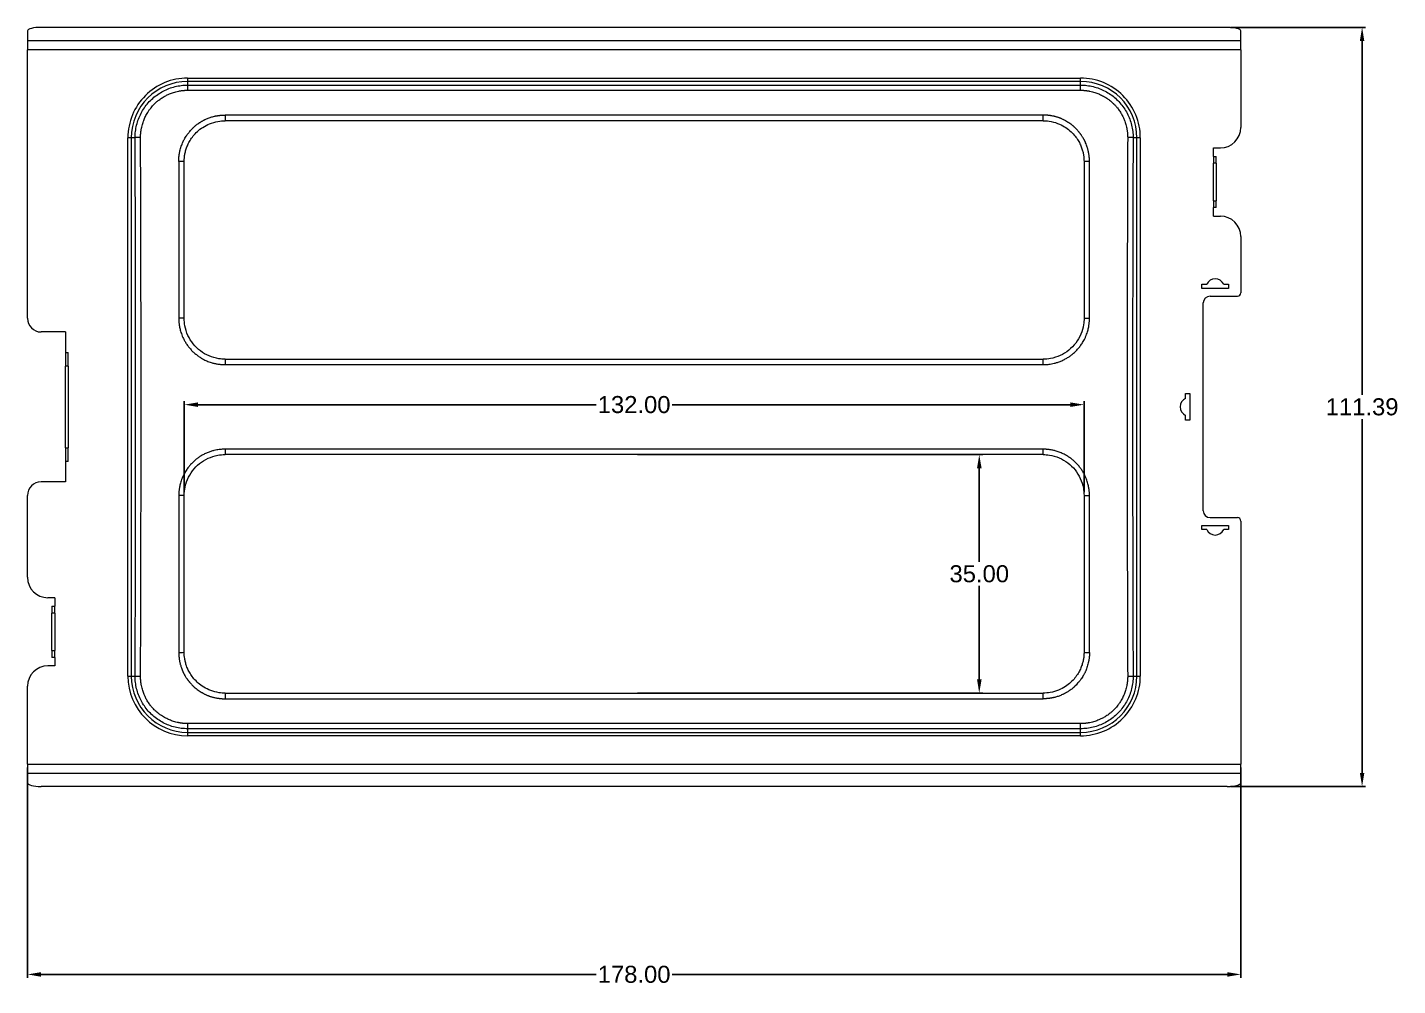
# Model space of a CAD drawing. Header units: millimetres. Extents: x 1920 to 4820, y 310 to 2320.
# Drawn here: x 2233.9 to 2434.9, y 1312.5 to 1453.1 of the extents above; entities that cross this region are included whole.
import ezdxf

# ---------------------------------------------------------------- set-up
doc = ezdxf.new("R2010")
doc.units = ezdxf.units.MM
doc.layers.add('core', color=7, linetype='Continuous', lineweight=20)
doc.layers.add('dim', color=82, linetype='Continuous', lineweight=9)
doc.styles.get("Standard").update_dxf_attribs({"font": 'arial.ttf'})
doc.dimstyles.get("Standard").update_dxf_attribs({"dimtxt": 0.18, "dimasz": 0.18, "dimexe": 0.18, "dimexo": 0.0625, "dimgap": 0.09, "dimtad": 0, "dimtih": 1, "dimtoh": 1, "dimzin": 0, "dimdsep": 46, "dimtxsty": 'Standard', "dimcen": 0.09, "dimadec": 0, "dimazin": 0, "dimtfac": 1, "dimtofl": 0, "dimtmove": 0, "dimatfit": 3, "dimfxl": 0, "dimtolj": 1, "dimtzin": 0, "dimarcsym": 0})

# ---------------------------------------------------------------- blocks, each defined once
blk = doc.blocks.new('*D4')
at = {"layer": 'Defpoints', "color": 0, "transparency": 16777216}
for p in [(2233.9, 1344.97), (2411.9, 1344.97), (2411.9, 1314.11)]:
    blk.add_point(p, dxfattribs=at)
at = {"layer": 'dim', "color": 0, "lineweight": -2, "transparency": 16777216}
for p, q in [((2233.9, 1344.47), (2233.9, 1313.61)), ((2411.9, 1344.47), (2411.9, 1313.61)), ((2235.9, 1314.11), (2317.33, 1314.11)), ((2409.9, 1314.11), (2328.47, 1314.11))]:
    blk.add_line(p, q, dxfattribs=at)
at = {"layer": 'dim', "color": 0, "transparency": 16777216}
for points in [[(2235.9, 1314.44), (2235.9, 1313.77), (2233.9, 1314.11)], [(2409.9, 1314.44), (2409.9, 1313.77), (2411.9, 1314.11)]]:
    blk.add_solid(points, dxfattribs=at)
at = {"layer": 'dim', "color": 0, "transparency": 16777216, "insert": (2322.9, 1314.11), "char_height": 2.5, "attachment_point": 5}
blk.add_mtext('\\A1;178.00', dxfattribs=at)
blk = doc.blocks.new('*D5')
at = {"layer": 'Defpoints', "color": 0, "transparency": 16777216}
for p in [(2409.9, 1453.09), (2409.9, 1341.69), (2429.69, 1341.69)]:
    blk.add_point(p, dxfattribs=at)
at = {"layer": 'dim', "color": 0, "lineweight": -2, "transparency": 16777216}
for p, q in [((2410.4, 1453.09), (2430.19, 1453.09)), ((2429.69, 1451.09), (2429.69, 1399.17)), ((2429.69, 1343.69), (2429.69, 1395.61)), ((2410.4, 1341.69), (2430.19, 1341.69))]:
    blk.add_line(p, q, dxfattribs=at)
at = {"layer": 'dim', "color": 0, "transparency": 16777216}
for points in [[(2429.36, 1451.09), (2430.02, 1451.09), (2429.69, 1453.09)], [(2429.36, 1343.69), (2430.02, 1343.69), (2429.69, 1341.69)]]:
    blk.add_solid(points, dxfattribs=at)
at = {"layer": 'dim', "color": 0, "transparency": 16777216, "insert": (2429.69, 1397.39), "char_height": 2.5, "attachment_point": 5}
blk.add_mtext('\\A1;111.39', dxfattribs=at)
blk = doc.blocks.new('*D6')
at = {"layer": 'Defpoints', "color": 0, "transparency": 16777216}
for p in [(2322.9, 1390.39), (2322.9, 1355.39), (2373.53, 1355.39)]:
    blk.add_point(p, dxfattribs=at)
at = {"layer": 'dim', "color": 0, "lineweight": -2, "transparency": 16777216}
for p, q in [((2323.4, 1390.39), (2374.03, 1390.39)), ((2373.53, 1388.39), (2373.53, 1374.67)), ((2373.53, 1357.39), (2373.53, 1371.11)), ((2323.4, 1355.39), (2374.03, 1355.39))]:
    blk.add_line(p, q, dxfattribs=at)
at = {"layer": 'dim', "color": 0, "transparency": 16777216}
for points in [[(2373.2, 1388.39), (2373.87, 1388.39), (2373.53, 1390.39)], [(2373.2, 1357.39), (2373.87, 1357.39), (2373.53, 1355.39)]]:
    blk.add_solid(points, dxfattribs=at)
at = {"layer": 'dim', "color": 0, "transparency": 16777216, "insert": (2373.53, 1372.89), "char_height": 2.5, "attachment_point": 5}
blk.add_mtext('\\A1;35.00', dxfattribs=at)
blk = doc.blocks.new('*D7')
at = {"layer": 'Defpoints', "color": 0, "transparency": 16777216}
for p in [(2388.9, 1397.72), (2256.9, 1384.39), (2388.9, 1384.39)]:
    blk.add_point(p, dxfattribs=at)
at = {"layer": 'dim', "color": 0, "lineweight": -2, "transparency": 16777216}
for p, q in [((2256.9, 1384.89), (2256.9, 1398.22)), ((2258.9, 1397.72), (2317.33, 1397.72)), ((2386.9, 1397.72), (2328.47, 1397.72)), ((2388.9, 1384.89), (2388.9, 1398.22))]:
    blk.add_line(p, q, dxfattribs=at)
at = {"layer": 'dim', "color": 0, "transparency": 16777216}
for points in [[(2258.9, 1398.05), (2258.9, 1397.39), (2256.9, 1397.72)], [(2386.9, 1398.05), (2386.9, 1397.39), (2388.9, 1397.72)]]:
    blk.add_solid(points, dxfattribs=at)
at = {"layer": 'dim', "color": 0, "transparency": 16777216, "insert": (2322.9, 1397.72), "char_height": 2.5, "attachment_point": 5}
blk.add_mtext('\\A1;132.00', dxfattribs=at)

msp = doc.modelspace()

# ---------------------------------------------------------------- linework, layer by layer
at = {"layer": 'core'}
for p, q in [((2233.899, 1452.569), (2233.899, 1451.169)), ((2409.899, 1453.087), (2235.899, 1453.087)), ((2411.899, 1451.169), (2411.899, 1452.569)), ((2233.899, 1451.169), (2233.899, 1449.817)), ((2233.899, 1451.169), (2411.899, 1451.169)), ((2411.899, 1449.817), (2233.899, 1449.817)), ((2233.899, 1410.391), (2233.899, 1449.817)), ((2411.899, 1449.817), (2411.899, 1451.169)), ((2411.899, 1449.817), (2411.899, 1438.391)), ((2257.399, 1445.649), (2388.399, 1445.649)), ((2257.399, 1445.649), (2257.399, 1445.151)), ((2388.399, 1445.151), (2388.399, 1445.649)), ((2388.399, 1445.151), (2257.399, 1445.151)), ((2257.399, 1445.151), (2257.399, 1444.62)), ((2257.399, 1444.62), (2388.399, 1444.62)), ((2257.399, 1444.62), (2257.399, 1443.866)), ((2257.399, 1443.866), (2388.399, 1443.866)), ((2388.399, 1444.62), (2388.399, 1445.151)), ((2388.399, 1443.866), (2388.399, 1444.62)), ((2382.899, 1439.391), (2262.899, 1439.391)), ((2249.139, 1436.891), (2248.641, 1436.891)), ((2248.641, 1357.891), (2248.641, 1436.891)), ((2249.7, 1436.891), (2249.139, 1436.891)), ((2249.139, 1436.891), (2249.139, 1357.891)), ((2396.659, 1436.891), (2396.098, 1436.891)), ((2397.157, 1436.891), (2396.659, 1436.891)), ((2396.659, 1357.891), (2396.659, 1436.891)), ((2397.157, 1436.891), (2397.157, 1357.891)), ((2407.899, 1434.141), (2407.899, 1435.391)), ((2407.899, 1435.391), (2408.899, 1435.391)), ((2256.899, 1410.391), (2256.899, 1433.391)), ((2388.899, 1433.391), (2388.899, 1410.391)), ((2407.899, 1434.141), (2408.299, 1434.141)), ((2407.899, 1434.141), (2407.899, 1433.141)), ((2407.899, 1427.641), (2407.899, 1433.141)), ((2408.299, 1433.141), (2407.899, 1433.141)), ((2408.299, 1433.141), (2408.299, 1434.141)), ((2408.299, 1433.141), (2408.299, 1427.641)), ((2407.899, 1427.641), (2407.899, 1426.641)), ((2407.899, 1427.641), (2408.299, 1427.641)), ((2408.299, 1426.641), (2408.299, 1427.641)), ((2408.299, 1426.641), (2407.899, 1426.641)), ((2407.899, 1425.391), (2407.899, 1426.641)), ((2407.899, 1425.391), (2408.899, 1425.391)), ((2411.899, 1422.391), (2411.899, 1414.141)), ((2406.199, 1414.791), (2406.199, 1415.391)), ((2406.199, 1415.391), (2406.899, 1415.391)), ((2409.399, 1415.391), (2410.099, 1415.391)), ((2410.099, 1415.391), (2410.099, 1414.791)), ((2410.099, 1414.791), (2406.199, 1414.791)), ((2407.399, 1413.641), (2411.399, 1413.641)), ((2406.399, 1382.141), (2406.399, 1412.641)), ((2239.499, 1408.391), (2235.899, 1408.391)), ((2239.499, 1408.391), (2239.499, 1405.391)), ((2239.499, 1405.391), (2239.899, 1405.391)), ((2239.499, 1405.391), (2239.499, 1403.391)), ((2239.899, 1403.391), (2239.899, 1405.391)), ((2239.499, 1391.391), (2239.499, 1403.391)), ((2239.899, 1403.391), (2239.499, 1403.391)), ((2239.899, 1403.391), (2239.899, 1391.391)), ((2262.899, 1404.391), (2382.899, 1404.391)), ((2403.799, 1398.641), (2403.799, 1399.341)), ((2403.799, 1399.341), (2404.399, 1399.341)), ((2404.399, 1399.341), (2404.399, 1395.441)), ((2403.799, 1395.441), (2403.799, 1396.141)), ((2404.399, 1395.441), (2403.799, 1395.441)), ((2239.499, 1391.391), (2239.499, 1389.391)), ((2239.499, 1391.391), (2239.899, 1391.391)), ((2239.899, 1389.391), (2239.899, 1391.391)), ((2239.899, 1389.391), (2239.499, 1389.391)), ((2239.499, 1389.391), (2239.499, 1386.391)), ((2382.899, 1390.391), (2262.899, 1390.391)), ((2239.499, 1386.391), (2235.899, 1386.391)), ((2233.899, 1372.391), (2233.899, 1384.391)), ((2256.899, 1361.391), (2256.899, 1384.391)), ((2388.899, 1384.391), (2388.899, 1361.391)), ((2407.399, 1381.141), (2411.399, 1381.141)), ((2406.199, 1379.391), (2406.199, 1379.991)), ((2406.199, 1379.991), (2410.099, 1379.991)), ((2406.899, 1379.391), (2406.199, 1379.391)), ((2410.099, 1379.391), (2409.399, 1379.391)), ((2410.099, 1379.991), (2410.099, 1379.391)), ((2411.899, 1380.641), (2411.899, 1344.965)), ((2237.899, 1369.391), (2236.899, 1369.391)), ((2237.899, 1369.391), (2237.899, 1368.141)), ((2237.499, 1368.141), (2237.499, 1367.141)), ((2237.499, 1368.141), (2237.899, 1368.141)), ((2237.499, 1361.641), (2237.499, 1367.141)), ((2237.899, 1367.141), (2237.499, 1367.141)), ((2237.899, 1367.141), (2237.899, 1368.141)), ((2237.899, 1367.141), (2237.899, 1361.641)), ((2237.499, 1361.641), (2237.899, 1361.641)), ((2237.499, 1361.641), (2237.499, 1360.641)), ((2237.899, 1360.641), (2237.899, 1361.641)), ((2237.899, 1359.391), (2236.899, 1359.391)), ((2237.899, 1360.641), (2237.499, 1360.641)), ((2237.899, 1360.641), (2237.899, 1359.391)), ((2248.641, 1357.891), (2249.139, 1357.891)), ((2249.139, 1357.891), (2249.7, 1357.891)), ((2396.098, 1357.891), (2396.659, 1357.891)), ((2396.659, 1357.891), (2397.157, 1357.891)), ((2233.899, 1344.965), (2233.899, 1356.391)), ((2262.899, 1355.391), (2382.899, 1355.391)), ((2257.399, 1350.916), (2257.399, 1350.161)), ((2388.399, 1350.916), (2257.399, 1350.916)), ((2388.399, 1350.161), (2388.399, 1350.916)), ((2257.399, 1350.161), (2257.399, 1349.631)), ((2388.399, 1350.161), (2257.399, 1350.161)), ((2257.399, 1349.631), (2257.399, 1349.133)), ((2257.399, 1349.631), (2388.399, 1349.631)), ((2388.399, 1349.133), (2257.399, 1349.133)), ((2388.399, 1349.631), (2388.399, 1350.161)), ((2388.399, 1349.133), (2388.399, 1349.631)), ((2233.899, 1344.965), (2411.899, 1344.965)), ((2233.899, 1344.965), (2233.899, 1343.613)), ((2411.899, 1343.613), (2411.899, 1344.965)), ((2411.899, 1343.613), (2233.899, 1343.613)), ((2233.899, 1343.613), (2233.899, 1342.212)), ((2411.899, 1342.212), (2411.899, 1343.613)), ((2409.899, 1341.695), (2235.899, 1341.695))]:
    msp.add_line(p, q, dxfattribs=at)
for centre, radius, start, end in [((2257.399, 1436.891), 8.758, 90.00003, 180.00003), ((2388.399, 1436.891), 8.758, 360, 90.00003), ((2257.399, 1436.891), 8.26, 90, 180), ((2388.399, 1436.891), 8.26, 360, 90), ((2408.899, 1438.391), 3, 270, 0), ((2408.899, 1422.391), 3, 0, 90), ((2408.149, 1414.814), 1.377, 90, 155.23849), ((2408.149, 1414.814), 1.377, 24.76151, 90), ((2407.399, 1412.641), 1, 90, 180), ((2411.399, 1414.141), 0.5, 270, 0), ((2235.899, 1410.391), 2, 180, 270), ((2404.376, 1397.391), 1.377, 114.76151, 245.23849), ((2235.899, 1384.391), 2, 90, 180), ((2407.399, 1382.141), 1, 180, 270), ((2411.399, 1380.641), 0.5, 0, 90), ((2408.149, 1379.967), 1.377, 204.76151, 270), ((2408.149, 1379.967), 1.377, 270, 335.23849), ((2236.899, 1372.391), 3, 180, 270), ((2236.899, 1356.391), 3, 90, 180), ((2257.399, 1357.891), 8.758, 180.00003, 270.00003), ((2257.399, 1357.891), 8.26, 180, 270), ((2388.399, 1357.891), 8.758, 270.00003, 0.00003), ((2388.399, 1357.891), 8.26, 270, 0)]:
    msp.add_arc(centre, radius, start, end, dxfattribs=at)
for centre, major_axis, ratio, start_param, end_param in [((2235.899, 1452.569), (2, 0), 0.258819, 1.5707963, 3.1415927), ((2409.899, 1452.569), (2, 0), 0.258819, 0, 1.5707963), ((2250.497, 1436.891), (-0.8, -0.003), 0.0452693, 4.7122314, 6.1958311), ((2174.021, 1397.391), (0, 869.235), 0.087154, 4.6669311, 4.7578469), ((2395.301, 1436.891), (0.8, -0.003), 0.0452693, 0.0873548, 1.570955), ((2471.777, 1397.391), (0, -869.235), 0.087154, 4.6669311, 4.7578469), ((2256.099, 1433.391), (0.8, 0), 0.0412647, 0, 1.5707908), ((2389.699, 1433.391), (-0.8, 0), 0.0412633, 4.712389, 6.2828152), ((2256.099, 1361.391), (0.8, 0), 0.0412633, 4.7123872, 6.282803), ((2389.699, 1361.391), (-0.8, 0), 0.0412647, 0, 1.5707921), ((2250.497, 1357.891), (-0.8, 0.003), 0.0452693, 0.0873548, 1.570955), ((2395.301, 1357.891), (0.8, 0.003), 0.0452693, 4.7122314, 6.1958311), ((2235.899, 1342.212), (-2, 0), 0.258819, 0, 1.5707963), ((2409.899, 1342.212), (-2, 0), 0.258819, 1.5707963, 3.1415927)]:
    msp.add_ellipse(centre, major_axis=major_axis, ratio=ratio, start_param=start_param, end_param=end_param, dxfattribs=at)
for points, knots in [([(2249.7, 1436.891), (2249.699, 1437.202), (2249.734, 1437.824), (2249.9, 1438.744), (2250.175, 1439.638), (2250.557, 1440.491), (2251.038, 1441.292), (2251.613, 1442.029), (2252.273, 1442.69), (2253.008, 1443.267), (2253.806, 1443.751), (2254.658, 1444.135), (2255.549, 1444.414), (2256.467, 1444.582), (2257.089, 1444.62), (2257.399, 1444.62)], [0, 0, 0, 0, 0.0769227, 0.1538458, 0.2307689, 0.307692, 0.3846151, 0.4615383, 0.5384614, 0.6153845, 0.6923076, 0.7692307, 0.8461538, 0.9230769, 1, 1, 1, 1]), ([(2250.497, 1436.927), (2250.497, 1436.94), (2250.496, 1436.967), (2250.497, 1437.01), (2250.497, 1437.057), (2250.498, 1437.107), (2250.5, 1437.16), (2250.502, 1437.218), (2250.505, 1437.278), (2250.508, 1437.343), (2250.512, 1437.41), (2250.518, 1437.482), (2250.524, 1437.557), (2250.532, 1437.635), (2250.54, 1437.717), (2250.551, 1437.802), (2250.563, 1437.891), (2250.576, 1437.983), (2250.591, 1438.078), (2250.609, 1438.176), (2250.646, 1438.37), (2250.708, 1438.644), (2250.806, 1438.986), (2250.909, 1439.294), (2251.019, 1439.578), (2251.14, 1439.856), (2251.282, 1440.148), (2251.453, 1440.46), (2251.663, 1440.8), (2251.898, 1441.133), (2252.135, 1441.428), (2252.334, 1441.652), (2252.525, 1441.851), (2252.761, 1442.077), (2253.105, 1442.371), (2253.471, 1442.639), (2253.808, 1442.853), (2254.06, 1442.998), (2254.301, 1443.124), (2254.53, 1443.233), (2254.769, 1443.338), (2255.034, 1443.442), (2255.341, 1443.547), (2255.683, 1443.646), (2255.976, 1443.714), (2256.205, 1443.758), (2256.355, 1443.784), (2256.498, 1443.805), (2256.632, 1443.821), (2256.758, 1443.835), (2256.875, 1443.845), (2256.984, 1443.853), (2257.084, 1443.858), (2257.175, 1443.862), (2257.257, 1443.864), (2257.331, 1443.865), (2257.377, 1443.866), (2257.399, 1443.866)], [0, 0, 0, 0, 0.0036168, 0.0075632, 0.0118393, 0.016445, 0.0213803, 0.0266453, 0.0322398, 0.0381639, 0.0444175, 0.0510006, 0.0579133, 0.0651554, 0.0727269, 0.0806278, 0.0888581, 0.0974176, 0.1063063, 0.1155242, 0.1250713, 0.1605971, 0.1932994, 0.2231803, 0.2502415, 0.2772169, 0.3070547, 0.3397569, 0.3753261, 0.4173874, 0.4522105, 0.4797895, 0.5001201, 0.5283195, 0.5699154, 0.624889, 0.6533603, 0.6800983, 0.7051047, 0.7283811, 0.7499289, 0.7770359, 0.8069181, 0.8395773, 0.8750157, 0.8898677, 0.9039136, 0.9171532, 0.9295863, 0.9412127, 0.9520323, 0.962045, 0.9712505, 0.9796489, 0.9872399, 0.9940237, 1, 1, 1, 1]), ([(2388.399, 1443.866), (2388.412, 1443.866), (2388.44, 1443.866), (2388.484, 1443.865), (2388.531, 1443.864), (2388.581, 1443.863), (2388.635, 1443.861), (2388.693, 1443.859), (2388.754, 1443.856), (2388.818, 1443.852), (2388.886, 1443.848), (2388.958, 1443.842), (2389.032, 1443.835), (2389.11, 1443.827), (2389.192, 1443.818), (2389.277, 1443.807), (2389.365, 1443.795), (2389.456, 1443.781), (2389.551, 1443.765), (2389.649, 1443.748), (2389.841, 1443.71), (2390.116, 1443.646), (2390.457, 1443.547), (2390.764, 1443.442), (2391.049, 1443.33), (2391.329, 1443.206), (2391.621, 1443.062), (2391.93, 1442.89), (2392.269, 1442.677), (2392.601, 1442.44), (2392.896, 1442.2), (2393.118, 1442), (2393.315, 1441.809), (2393.539, 1441.571), (2393.831, 1441.226), (2394.096, 1440.859), (2394.308, 1440.52), (2394.452, 1440.267), (2394.577, 1440.025), (2394.684, 1439.797), (2394.786, 1439.559), (2394.889, 1439.294), (2394.992, 1438.986), (2395.089, 1438.644), (2395.158, 1438.346), (2395.202, 1438.107), (2395.228, 1437.943), (2395.249, 1437.789), (2395.266, 1437.646), (2395.278, 1437.512), (2395.287, 1437.389), (2395.294, 1437.276), (2395.298, 1437.174), (2395.3, 1437.082), (2395.301, 1437.001), (2395.301, 1436.95), (2395.301, 1436.927)], [0, 0, 0, 0, 0.0036836, 0.0076889, 0.0120159, 0.0166646, 0.0216349, 0.026927, 0.0325407, 0.0384759, 0.0447328, 0.0513113, 0.0582112, 0.0654327, 0.0729757, 0.08084, 0.0890258, 0.0975329, 0.1063613, 0.1155109, 0.1249818, 0.1604374, 0.1931023, 0.2229786, 0.2500682, 0.2773974, 0.3073447, 0.3399128, 0.3751047, 0.4175997, 0.4525668, 0.4799977, 0.4998867, 0.5284655, 0.5700643, 0.624669, 0.6533429, 0.6801876, 0.7052042, 0.728394, 0.7497581, 0.7768121, 0.8066906, 0.8393954, 0.8749287, 0.8911788, 0.9064537, 0.9207528, 0.9340761, 0.9464234, 0.9577943, 0.9681888, 0.9776067, 0.9860479, 0.9935124, 1, 1, 1, 1]), ([(2256.099, 1433.424), (2256.099, 1433.439), (2256.099, 1433.468), (2256.1, 1433.513), (2256.1, 1433.557), (2256.101, 1433.602), (2256.102, 1433.645), (2256.104, 1433.689), (2256.106, 1433.733), (2256.108, 1433.776), (2256.11, 1433.819), (2256.112, 1433.862), (2256.115, 1433.905), (2256.118, 1433.948), (2256.121, 1433.99), (2256.125, 1434.032), (2256.129, 1434.074), (2256.137, 1434.16), (2256.152, 1434.289), (2256.176, 1434.461), (2256.205, 1434.632), (2256.25, 1434.858), (2256.32, 1435.143), (2256.419, 1435.479), (2256.532, 1435.809), (2256.634, 1436.072), (2256.721, 1436.276), (2256.787, 1436.42), (2256.854, 1436.558), (2256.949, 1436.74), (2257.083, 1436.969), (2257.229, 1437.186), (2257.348, 1437.35), (2257.433, 1437.463), (2257.523, 1437.579), (2257.618, 1437.696), (2257.761, 1437.868), (2257.95, 1438.084), (2258.139, 1438.284), (2258.276, 1438.419), (2258.36, 1438.499), (2258.445, 1438.576), (2258.529, 1438.649), (2258.648, 1438.748), (2258.814, 1438.874), (2258.999, 1439.001), (2259.161, 1439.108), (2259.291, 1439.189), (2259.42, 1439.268), (2259.549, 1439.343), (2259.677, 1439.414), (2259.805, 1439.482), (2259.932, 1439.547), (2260.099, 1439.628), (2260.308, 1439.721), (2260.561, 1439.821), (2260.816, 1439.909), (2261.074, 1439.985), (2261.276, 1440.035), (2261.421, 1440.067), (2261.51, 1440.084), (2261.6, 1440.101), (2261.691, 1440.117), (2261.784, 1440.132), (2261.878, 1440.146), (2261.973, 1440.159), (2262.07, 1440.171), (2262.169, 1440.182), (2262.269, 1440.191), (2262.37, 1440.2), (2262.473, 1440.208), (2262.578, 1440.215), (2262.684, 1440.221), (2262.791, 1440.226), (2262.863, 1440.229), (2262.899, 1440.23)], [0, 0, 0, 0, 0.0041892, 0.0083602, 0.012513, 0.0166478, 0.0207648, 0.024864, 0.0289457, 0.03301, 0.037057, 0.0410869, 0.0450998, 0.0490959, 0.0530754, 0.0570384, 0.0609851, 0.0649156, 0.0812393, 0.0974971, 0.1137015, 0.1298651, 0.1622484, 0.196194, 0.2281269, 0.2600467, 0.2754704, 0.2903513, 0.304699, 0.3185241, 0.3481046, 0.3789717, 0.3918369, 0.405115, 0.4188102, 0.4329265, 0.4474675, 0.4816238, 0.5135031, 0.5246902, 0.5356143, 0.5462803, 0.5566933, 0.5668589, 0.5896843, 0.6152689, 0.6298165, 0.6441554, 0.6582897, 0.6722241, 0.6859631, 0.6995117, 0.7128749, 0.726058, 0.7516618, 0.7770499, 0.8022702, 0.8273713, 0.8524027, 0.8607221, 0.8691554, 0.8777044, 0.8863705, 0.8951552, 0.9040602, 0.9130866, 0.922236, 0.9315095, 0.9409085, 0.9504341, 0.9600875, 0.9698697, 0.9797819, 0.989825, 1, 1, 1, 1]), ([(2256.899, 1433.391), (2256.899, 1433.488), (2256.905, 1433.746), (2256.944, 1434.179), (2257.036, 1434.704), (2257.19, 1435.272), (2257.426, 1435.881), (2257.764, 1436.525), (2258.227, 1437.187), (2258.843, 1437.846), (2259.642, 1438.468), (2260.654, 1438.999), (2261.769, 1439.322), (2262.548, 1439.391), (2262.899, 1439.391)], [0, 0, 0, 0, 0.0311446, 0.0821322, 0.1384817, 0.2006815, 0.2696791, 0.3463979, 0.4317459, 0.5266942, 0.6329309, 0.7528192, 0.8885894, 1, 1, 1, 1]), ([(2262.899, 1440.23), (2262.899, 1440.176), (2262.899, 1440.122), (2262.899, 1440.015), (2262.899, 1439.963), (2262.899, 1439.861), (2262.899, 1439.813), (2262.899, 1439.721), (2262.899, 1439.678), (2262.899, 1439.6), (2262.899, 1439.565), (2262.899, 1439.503), (2262.899, 1439.477), (2262.899, 1439.434), (2262.899, 1439.418), (2262.899, 1439.396), (2262.899, 1439.391), (2262.899, 1439.391)], [0, 0, 0, 0, 0.1250053, 0.1250053, 0.2500105, 0.2500105, 0.3750158, 0.3750158, 0.500021, 0.500021, 0.6250263, 0.6250263, 0.7500316, 0.7500316, 0.8750368, 0.8750368, 1, 1, 1, 1]), ([(2382.899, 1439.391), (2382.899, 1439.391), (2382.899, 1439.396), (2382.899, 1439.418), (2382.899, 1439.434), (2382.899, 1439.477), (2382.899, 1439.503), (2382.899, 1439.565), (2382.899, 1439.6), (2382.899, 1439.678), (2382.899, 1439.721), (2382.899, 1439.813), (2382.899, 1439.861), (2382.899, 1439.963), (2382.899, 1440.015), (2382.899, 1440.122), (2382.899, 1440.176), (2382.899, 1440.23)], [0, 0, 0, 0, 0.125, 0.125, 0.25, 0.25, 0.375, 0.375, 0.5, 0.5, 0.625, 0.625, 0.75, 0.75, 0.875, 0.875, 1, 1, 1, 1]), ([(2389.699, 1433.424), (2389.699, 1433.44), (2389.698, 1433.475), (2389.698, 1433.53), (2389.696, 1433.59), (2389.694, 1433.654), (2389.691, 1433.723), (2389.688, 1433.797), (2389.683, 1433.875), (2389.677, 1433.959), (2389.67, 1434.046), (2389.657, 1434.178), (2389.638, 1434.343), (2389.61, 1434.529), (2389.581, 1434.689), (2389.554, 1434.825), (2389.518, 1434.983), (2389.473, 1435.158), (2389.42, 1435.345), (2389.352, 1435.564), (2389.261, 1435.824), (2389.167, 1436.062), (2389.098, 1436.226), (2389.056, 1436.32), (2389.018, 1436.404), (2388.982, 1436.478), (2388.95, 1436.544), (2388.915, 1436.612), (2388.869, 1436.697), (2388.811, 1436.802), (2388.735, 1436.93), (2388.647, 1437.068), (2388.562, 1437.194), (2388.486, 1437.301), (2388.424, 1437.385), (2388.366, 1437.463), (2388.31, 1437.535), (2388.258, 1437.601), (2388.209, 1437.662), (2388.163, 1437.718), (2388.094, 1437.802), (2387.99, 1437.925), (2387.84, 1438.095), (2387.706, 1438.238), (2387.6, 1438.345), (2387.535, 1438.408), (2387.473, 1438.467), (2387.414, 1438.521), (2387.359, 1438.571), (2387.307, 1438.616), (2387.242, 1438.67), (2387.16, 1438.736), (2387.071, 1438.805), (2386.989, 1438.865), (2386.92, 1438.915), (2386.851, 1438.963), (2386.78, 1439.011), (2386.706, 1439.061), (2386.626, 1439.114), (2386.538, 1439.17), (2386.442, 1439.229), (2386.34, 1439.291), (2386.229, 1439.355), (2386.111, 1439.421), (2385.984, 1439.488), (2385.845, 1439.559), (2385.701, 1439.628), (2385.562, 1439.69), (2385.441, 1439.741), (2385.339, 1439.782), (2385.222, 1439.826), (2385.082, 1439.876), (2384.911, 1439.931), (2384.739, 1439.98), (2384.586, 1440.019), (2384.402, 1440.06), (2384.225, 1440.095), (2384.04, 1440.125), (2383.905, 1440.144), (2383.775, 1440.161), (2383.645, 1440.176), (2383.511, 1440.19), (2383.381, 1440.201), (2383.255, 1440.211), (2383.133, 1440.218), (2383.014, 1440.225), (2382.937, 1440.228), (2382.899, 1440.23)], [0, 0, 0, 0, 0.0046858, 0.0098174, 0.0153949, 0.0214182, 0.0278874, 0.0348027, 0.042164, 0.0499716, 0.0582255, 0.0669259, 0.0871118, 0.1047842, 0.1199417, 0.1325836, 0.1437467, 0.1655238, 0.1834142, 0.1982163, 0.229942, 0.2606542, 0.270284, 0.2799116, 0.2895371, 0.2961246, 0.3030017, 0.3101682, 0.3176241, 0.3300615, 0.3439624, 0.3593248, 0.3761458, 0.3864839, 0.3962192, 0.4053526, 0.4138848, 0.4218163, 0.4291477, 0.4358795, 0.4420121, 0.4597408, 0.48098, 0.5057401, 0.5147644, 0.523271, 0.5312594, 0.5387291, 0.5456795, 0.5521103, 0.5580213, 0.569268, 0.581776, 0.5897672, 0.5977537, 0.6057356, 0.6133369, 0.6216616, 0.6307102, 0.640483, 0.6509805, 0.6622032, 0.6741517, 0.6868267, 0.700229, 0.7143593, 0.7306881, 0.7449828, 0.7572418, 0.767464, 0.7756485, 0.7924924, 0.8092755, 0.8259968, 0.8426553, 0.8535469, 0.8789176, 0.8933148, 0.9060785, 0.9172101, 0.9301849, 0.9427751, 0.9549821, 0.9668068, 0.9782506, 0.9893146, 1, 1, 1, 1]), ([(2382.899, 1439.391), (2383.192, 1439.391), (2383.914, 1439.338), (2384.982, 1439.061), (2386.009, 1438.559), (2386.825, 1437.961), (2387.46, 1437.32), (2387.943, 1436.671), (2388.298, 1436.037), (2388.551, 1435.435), (2388.723, 1434.871), (2388.829, 1434.35), (2388.886, 1433.866), (2388.899, 1433.551), (2388.899, 1433.395), (2388.899, 1433.391)], [0, 0, 0, 0, 0.0932178, 0.2289646, 0.348838, 0.4550642, 0.550006, 0.6353521, 0.7120728, 0.7810754, 0.8432823, 0.8996404, 0.9503571, 0.998655, 1, 1, 1, 1]), ([(2250.497, 1357.855), (2250.549, 1371.024), (2250.575, 1384.207), (2250.575, 1410.574), (2250.549, 1423.757), (2250.497, 1436.927)], [0, 0, 0, 0, 0.5, 0.5, 1, 1, 1, 1]), ([(2395.301, 1436.927), (2395.249, 1423.757), (2395.223, 1410.574), (2395.223, 1384.207), (2395.249, 1371.024), (2395.301, 1357.855)], [0, 0, 0, 0, 0.5, 0.5, 1, 1, 1, 1]), ([(2256.099, 1410.403), (2256.099, 1410.385), (2256.099, 1410.338), (2256.101, 1410.253), (2256.104, 1410.138), (2256.111, 1409.991), (2256.124, 1409.814), (2256.145, 1409.607), (2256.176, 1409.37), (2256.222, 1409.105), (2256.285, 1408.811), (2256.37, 1408.491), (2256.48, 1408.146), (2256.63, 1407.752), (2256.829, 1407.32), (2257.083, 1406.864), (2257.377, 1406.419), (2257.712, 1405.99), (2258.08, 1405.59), (2258.476, 1405.224), (2258.894, 1404.893), (2259.337, 1404.597), (2259.832, 1404.318), (2260.383, 1404.068), (2260.866, 1403.902), (2261.229, 1403.803), (2261.465, 1403.748), (2261.698, 1403.702), (2261.9, 1403.67), (2262.069, 1403.648), (2262.203, 1403.633), (2262.329, 1403.621), (2262.446, 1403.612), (2262.554, 1403.606), (2262.653, 1403.601), (2262.743, 1403.599), (2262.824, 1403.597), (2262.875, 1403.597), (2262.899, 1403.596)], [0, 0, 0, 0, 0.0050745, 0.0130277, 0.0238612, 0.0375763, 0.0541738, 0.0736538, 0.0960143, 0.1212515, 0.1493609, 0.180342, 0.2141954, 0.2509219, 0.2987338, 0.3475637, 0.3974083, 0.4482636, 0.5001303, 0.5499281, 0.5997238, 0.6495192, 0.6993127, 0.7592171, 0.8191166, 0.8423018, 0.8650027, 0.88722, 0.9089542, 0.9224321, 0.9350704, 0.9468686, 0.957826, 0.9679427, 0.9772183, 0.985653, 0.9932468, 1, 1, 1, 1]), ([(2262.899, 1404.391), (2262.594, 1404.391), (2261.791, 1404.452), (2260.536, 1404.809), (2259.243, 1405.557), (2258.173, 1406.595), (2257.388, 1407.867), (2256.977, 1409.167), (2256.899, 1410.028), (2256.899, 1410.391)], [0, 0, 0, 0, 0.0971913, 0.2551971, 0.4122873, 0.5689884, 0.726187, 0.8843957, 1, 1, 1, 1]), ([(2382.899, 1403.596), (2382.915, 1403.597), (2382.968, 1403.597), (2383.079, 1403.599), (2383.252, 1403.605), (2383.487, 1403.62), (2383.783, 1403.652), (2384.139, 1403.707), (2384.551, 1403.795), (2385.017, 1403.928), (2385.523, 1404.115), (2386.025, 1404.35), (2386.485, 1404.613), (2386.877, 1404.877), (2387.206, 1405.131), (2387.476, 1405.365), (2387.723, 1405.602), (2387.987, 1405.88), (2388.294, 1406.248), (2388.634, 1406.726), (2388.918, 1407.219), (2389.134, 1407.675), (2389.28, 1408.041), (2389.397, 1408.387), (2389.488, 1408.711), (2389.557, 1409.009), (2389.607, 1409.282), (2389.643, 1409.527), (2389.667, 1409.744), (2389.683, 1409.932), (2389.692, 1410.091), (2389.696, 1410.221), (2389.698, 1410.322), (2389.699, 1410.379), (2389.699, 1410.403)], [0, 0, 0, 0, 0.0045643, 0.0149449, 0.0311454, 0.0531692, 0.0810164, 0.1146811, 0.1541514, 0.1994246, 0.2505036, 0.3054123, 0.354964, 0.3991525, 0.4379738, 0.4714276, 0.4995136, 0.5341936, 0.5789674, 0.6338352, 0.6987944, 0.7384534, 0.7753612, 0.809521, 0.8409348, 0.8696035, 0.8955275, 0.9187062, 0.9391366, 0.9568153, 0.9717409, 0.9839131, 0.9933325, 1, 1, 1, 1]), ([(2388.899, 1410.391), (2388.899, 1410.085), (2388.838, 1409.281), (2388.48, 1408.025), (2387.731, 1406.732), (2386.692, 1405.663), (2385.421, 1404.879), (2384.121, 1404.469), (2383.261, 1404.391), (2382.899, 1404.391)], [0, 0, 0, 0, 0.0974203, 0.2556307, 0.4128326, 0.5695374, 0.7266303, 0.8846366, 1, 1, 1, 1]), ([(2388.899, 1410.391), (2388.899, 1410.392), (2388.904, 1410.392), (2388.925, 1410.394), (2388.94, 1410.395), (2388.98, 1410.396), (2389.005, 1410.397), (2389.063, 1410.398), (2389.096, 1410.399), (2389.17, 1410.4), (2389.211, 1410.4), (2389.298, 1410.401), (2389.344, 1410.401), (2389.441, 1410.402), (2389.492, 1410.402), (2389.594, 1410.403), (2389.647, 1410.403), (2389.699, 1410.403)], [0, 0, 0, 0, 0.125, 0.125, 0.25, 0.25, 0.375, 0.375, 0.5, 0.5, 0.625, 0.625, 0.75, 0.75, 0.875, 0.875, 1, 1, 1, 1]), ([(2262.899, 1404.391), (2262.899, 1404.391), (2262.899, 1404.386), (2262.899, 1404.365), (2262.899, 1404.35), (2262.899, 1404.311), (2262.899, 1404.286), (2262.899, 1404.228), (2262.899, 1404.195), (2262.899, 1404.122), (2262.899, 1404.081), (2262.899, 1403.995), (2262.899, 1403.949), (2262.899, 1403.853), (2262.899, 1403.803), (2262.899, 1403.701), (2262.899, 1403.649), (2262.899, 1403.596)], [0, 0, 0, 0, 0.125, 0.125, 0.25, 0.25, 0.375, 0.375, 0.5, 0.5, 0.625, 0.625, 0.75, 0.75, 0.875, 0.875, 1, 1, 1, 1]), ([(2382.899, 1403.596), (2382.899, 1403.649), (2382.899, 1403.701), (2382.899, 1403.803), (2382.899, 1403.853), (2382.899, 1403.949), (2382.899, 1403.995), (2382.899, 1404.081), (2382.899, 1404.122), (2382.899, 1404.195), (2382.899, 1404.228), (2382.899, 1404.286), (2382.899, 1404.311), (2382.899, 1404.35), (2382.899, 1404.365), (2382.899, 1404.386), (2382.899, 1404.391), (2382.899, 1404.391)], [0, 0, 0, 0, 0.125, 0.125, 0.25, 0.25, 0.375, 0.375, 0.5, 0.5, 0.625, 0.625, 0.75, 0.75, 0.875, 0.875, 1, 1, 1, 1]), ([(2262.899, 1391.185), (2262.883, 1391.185), (2262.83, 1391.185), (2262.719, 1391.183), (2262.546, 1391.177), (2262.311, 1391.161), (2262.015, 1391.13), (2261.659, 1391.075), (2261.247, 1390.986), (2260.781, 1390.853), (2260.275, 1390.666), (2259.773, 1390.432), (2259.313, 1390.169), (2258.921, 1389.905), (2258.592, 1389.651), (2258.322, 1389.416), (2258.075, 1389.179), (2257.811, 1388.901), (2257.504, 1388.534), (2257.164, 1388.055), (2256.88, 1387.562), (2256.664, 1387.106), (2256.518, 1386.74), (2256.401, 1386.394), (2256.31, 1386.071), (2256.241, 1385.772), (2256.191, 1385.5), (2256.155, 1385.255), (2256.131, 1385.038), (2256.115, 1384.85), (2256.106, 1384.69), (2256.102, 1384.561), (2256.1, 1384.46), (2256.099, 1384.403), (2256.099, 1384.379)], [0, 0, 0, 0, 0.0045643, 0.014945, 0.0311456, 0.0531693, 0.0810166, 0.1146812, 0.1541515, 0.1994247, 0.2505036, 0.3054129, 0.3549649, 0.3991535, 0.4379747, 0.4714282, 0.4995136, 0.5341857, 0.5789569, 0.6338273, 0.6987944, 0.7384521, 0.7753587, 0.8095176, 0.8409307, 0.869599, 0.8955227, 0.9187015, 0.9391321, 0.9568112, 0.9717375, 0.9839106, 0.9933312, 1, 1, 1, 1]), ([(2262.899, 1391.185), (2262.899, 1391.133), (2262.899, 1391.081), (2262.899, 1390.979), (2262.899, 1390.929), (2262.899, 1390.833), (2262.899, 1390.787), (2262.899, 1390.7), (2262.899, 1390.66), (2262.899, 1390.586), (2262.899, 1390.553), (2262.899, 1390.496), (2262.899, 1390.471), (2262.899, 1390.431), (2262.899, 1390.416), (2262.899, 1390.396), (2262.899, 1390.391), (2262.899, 1390.391)], [0, 0, 0, 0, 0.125, 0.125, 0.25, 0.25, 0.375, 0.375, 0.5, 0.5, 0.625, 0.625, 0.75, 0.75, 0.875, 0.875, 1, 1, 1, 1]), ([(2382.899, 1390.391), (2382.899, 1390.391), (2382.899, 1390.396), (2382.899, 1390.416), (2382.899, 1390.431), (2382.899, 1390.471), (2382.899, 1390.496), (2382.899, 1390.553), (2382.899, 1390.586), (2382.899, 1390.66), (2382.899, 1390.7), (2382.899, 1390.787), (2382.899, 1390.833), (2382.899, 1390.929), (2382.899, 1390.979), (2382.899, 1391.081), (2382.899, 1391.133), (2382.899, 1391.185)], [0, 0, 0, 0, 0.125, 0.125, 0.25, 0.25, 0.375, 0.375, 0.5, 0.5, 0.625, 0.625, 0.75, 0.75, 0.875, 0.875, 1, 1, 1, 1]), ([(2389.699, 1384.379), (2389.699, 1384.397), (2389.699, 1384.443), (2389.697, 1384.528), (2389.694, 1384.644), (2389.687, 1384.79), (2389.674, 1384.967), (2389.653, 1385.174), (2389.622, 1385.411), (2389.576, 1385.677), (2389.513, 1385.971), (2389.428, 1386.291), (2389.318, 1386.635), (2389.168, 1387.03), (2388.969, 1387.461), (2388.715, 1387.918), (2388.421, 1388.363), (2388.086, 1388.791), (2387.718, 1389.191), (2387.322, 1389.558), (2386.904, 1389.888), (2386.461, 1390.184), (2385.966, 1390.463), (2385.415, 1390.713), (2384.932, 1390.879), (2384.569, 1390.978), (2384.333, 1391.033), (2384.1, 1391.079), (2383.898, 1391.112), (2383.729, 1391.134), (2383.595, 1391.149), (2383.469, 1391.161), (2383.352, 1391.169), (2383.244, 1391.176), (2383.145, 1391.18), (2383.055, 1391.183), (2382.974, 1391.185), (2382.923, 1391.185), (2382.899, 1391.185)], [0, 0, 0, 0, 0.0050745, 0.0130278, 0.0238613, 0.0375764, 0.054174, 0.0736539, 0.0960145, 0.1212516, 0.149361, 0.1803421, 0.2141954, 0.2509219, 0.298734, 0.3475639, 0.3974086, 0.4482638, 0.5001303, 0.5499282, 0.5997238, 0.6495192, 0.6993127, 0.7592171, 0.8191167, 0.8423022, 0.8650032, 0.8872203, 0.9089542, 0.9224321, 0.9350705, 0.9468686, 0.9578261, 0.9679427, 0.9772183, 0.985653, 0.9932468, 1, 1, 1, 1]), ([(2256.899, 1384.391), (2256.899, 1384.697), (2256.96, 1385.5), (2257.318, 1386.757), (2258.067, 1388.05), (2259.106, 1389.119), (2260.377, 1389.903), (2261.677, 1390.313), (2262.537, 1390.391), (2262.899, 1390.391)], [0, 0, 0, 0, 0.0974203, 0.2556307, 0.4128326, 0.5695374, 0.7266303, 0.8846366, 1, 1, 1, 1]), ([(2382.899, 1390.391), (2383.204, 1390.391), (2384.007, 1390.33), (2385.262, 1389.973), (2386.555, 1389.225), (2387.625, 1388.186), (2388.41, 1386.915), (2388.821, 1385.615), (2388.899, 1384.754), (2388.899, 1384.391)], [0, 0, 0, 0, 0.0971913, 0.2551971, 0.4122873, 0.5689884, 0.7261871, 0.8843957, 1, 1, 1, 1]), ([(2256.899, 1384.391), (2256.899, 1384.39), (2256.894, 1384.389), (2256.873, 1384.388), (2256.858, 1384.387), (2256.818, 1384.385), (2256.793, 1384.385), (2256.735, 1384.383), (2256.702, 1384.383), (2256.628, 1384.382), (2256.587, 1384.381), (2256.5, 1384.38), (2256.454, 1384.38), (2256.357, 1384.379), (2256.306, 1384.379), (2256.204, 1384.379), (2256.151, 1384.379), (2256.099, 1384.379)], [0, 0, 0, 0, 0.125, 0.125, 0.25, 0.25, 0.375, 0.375, 0.5, 0.5, 0.625, 0.625, 0.75, 0.75, 0.875, 0.875, 1, 1, 1, 1]), ([(2256.099, 1361.358), (2256.099, 1361.341), (2256.1, 1361.306), (2256.1, 1361.251), (2256.102, 1361.192), (2256.104, 1361.127), (2256.107, 1361.058), (2256.11, 1360.985), (2256.115, 1360.906), (2256.121, 1360.823), (2256.128, 1360.735), (2256.141, 1360.603), (2256.16, 1360.439), (2256.188, 1360.252), (2256.217, 1360.093), (2256.244, 1359.957), (2256.28, 1359.799), (2256.325, 1359.623), (2256.378, 1359.437), (2256.446, 1359.218), (2256.537, 1358.958), (2256.631, 1358.719), (2256.7, 1358.555), (2256.742, 1358.461), (2256.78, 1358.378), (2256.816, 1358.303), (2256.848, 1358.238), (2256.883, 1358.17), (2256.929, 1358.084), (2256.987, 1357.979), (2257.063, 1357.852), (2257.151, 1357.713), (2257.236, 1357.588), (2257.312, 1357.481), (2257.374, 1357.397), (2257.432, 1357.319), (2257.488, 1357.247), (2257.54, 1357.18), (2257.59, 1357.119), (2257.635, 1357.063), (2257.704, 1356.979), (2257.808, 1356.857), (2257.958, 1356.687), (2258.092, 1356.544), (2258.198, 1356.437), (2258.263, 1356.373), (2258.325, 1356.314), (2258.384, 1356.26), (2258.439, 1356.211), (2258.491, 1356.166), (2258.556, 1356.112), (2258.638, 1356.045), (2258.727, 1355.976), (2258.809, 1355.916), (2258.878, 1355.866), (2258.947, 1355.818), (2259.018, 1355.77), (2259.092, 1355.721), (2259.172, 1355.668), (2259.26, 1355.612), (2259.356, 1355.552), (2259.458, 1355.49), (2259.569, 1355.426), (2259.687, 1355.361), (2259.814, 1355.293), (2259.953, 1355.223), (2260.097, 1355.154), (2260.236, 1355.091), (2260.357, 1355.04), (2260.459, 1355), (2260.576, 1354.955), (2260.716, 1354.905), (2260.887, 1354.851), (2261.059, 1354.802), (2261.212, 1354.763), (2261.396, 1354.722), (2261.573, 1354.687), (2261.758, 1354.657), (2261.893, 1354.637), (2262.023, 1354.62), (2262.153, 1354.605), (2262.287, 1354.592), (2262.417, 1354.58), (2262.543, 1354.571), (2262.665, 1354.563), (2262.784, 1354.557), (2262.861, 1354.553), (2262.899, 1354.552)], [0, 0, 0, 0, 0.0046858, 0.0098174, 0.0153949, 0.0214182, 0.0278874, 0.0348027, 0.042164, 0.0499716, 0.0582255, 0.0669259, 0.0871118, 0.1047842, 0.1199417, 0.1325836, 0.1437467, 0.1655238, 0.1834142, 0.1982163, 0.229942, 0.2606542, 0.270284, 0.2799116, 0.2895371, 0.2961246, 0.3030016, 0.3101682, 0.3176241, 0.3300615, 0.3439624, 0.3593248, 0.3761458, 0.3864838, 0.3962192, 0.4053526, 0.4138848, 0.4218163, 0.4291477, 0.4358795, 0.4420121, 0.4597408, 0.4809799, 0.5057401, 0.5147644, 0.523271, 0.5312594, 0.538729, 0.5456794, 0.5521103, 0.5580213, 0.5692679, 0.581776, 0.5897672, 0.5977537, 0.6057355, 0.6133368, 0.6216616, 0.6307102, 0.640483, 0.6509805, 0.6622031, 0.6741517, 0.6868267, 0.700229, 0.7143593, 0.7306881, 0.7449828, 0.7572418, 0.767464, 0.7756485, 0.7924923, 0.8092755, 0.8259968, 0.8426553, 0.8535469, 0.8789176, 0.8933148, 0.9060784, 0.9172101, 0.9301848, 0.9427751, 0.9549821, 0.9668068, 0.9782506, 0.9893146, 1, 1, 1, 1]), ([(2262.899, 1355.391), (2262.606, 1355.391), (2261.884, 1355.444), (2260.816, 1355.721), (2259.789, 1356.222), (2258.973, 1356.821), (2258.338, 1357.462), (2257.855, 1358.111), (2257.5, 1358.744), (2257.247, 1359.347), (2257.075, 1359.911), (2256.969, 1360.432), (2256.912, 1360.916), (2256.899, 1361.231), (2256.899, 1361.387), (2256.899, 1361.391)], [0, 0, 0, 0, 0.0932178, 0.2289646, 0.348838, 0.4550642, 0.550006, 0.6353521, 0.7120728, 0.7810754, 0.8432823, 0.8996404, 0.9503571, 0.998655, 1, 1, 1, 1]), ([(2388.899, 1361.391), (2388.899, 1361.293), (2388.893, 1361.035), (2388.854, 1360.602), (2388.762, 1360.078), (2388.608, 1359.51), (2388.372, 1358.9), (2388.034, 1358.257), (2387.571, 1357.594), (2386.955, 1356.935), (2386.156, 1356.314), (2385.144, 1355.783), (2384.029, 1355.459), (2383.25, 1355.391), (2382.899, 1355.391)], [0, 0, 0, 0, 0.0311445, 0.0821321, 0.1384817, 0.2006815, 0.2696791, 0.3463979, 0.4317459, 0.5266942, 0.6329308, 0.7528192, 0.8885894, 1, 1, 1, 1]), ([(2389.699, 1361.358), (2389.699, 1361.343), (2389.699, 1361.313), (2389.698, 1361.269), (2389.698, 1361.224), (2389.697, 1361.18), (2389.696, 1361.136), (2389.694, 1361.092), (2389.692, 1361.049), (2389.69, 1361.005), (2389.688, 1360.962), (2389.686, 1360.919), (2389.683, 1360.876), (2389.68, 1360.834), (2389.677, 1360.791), (2389.673, 1360.749), (2389.669, 1360.707), (2389.661, 1360.622), (2389.646, 1360.492), (2389.622, 1360.32), (2389.593, 1360.15), (2389.548, 1359.924), (2389.478, 1359.638), (2389.379, 1359.302), (2389.266, 1358.973), (2389.164, 1358.71), (2389.077, 1358.506), (2389.011, 1358.361), (2388.944, 1358.223), (2388.849, 1358.041), (2388.715, 1357.813), (2388.569, 1357.596), (2388.45, 1357.431), (2388.365, 1357.318), (2388.275, 1357.203), (2388.18, 1357.085), (2388.037, 1356.913), (2387.848, 1356.697), (2387.659, 1356.498), (2387.522, 1356.362), (2387.438, 1356.282), (2387.353, 1356.205), (2387.269, 1356.133), (2387.15, 1356.034), (2386.984, 1355.908), (2386.799, 1355.78), (2386.637, 1355.674), (2386.507, 1355.592), (2386.378, 1355.514), (2386.249, 1355.439), (2386.121, 1355.367), (2385.993, 1355.299), (2385.866, 1355.234), (2385.699, 1355.154), (2385.49, 1355.061), (2385.237, 1354.961), (2384.982, 1354.873), (2384.724, 1354.797), (2384.522, 1354.747), (2384.377, 1354.715), (2384.288, 1354.697), (2384.198, 1354.68), (2384.107, 1354.664), (2384.014, 1354.65), (2383.92, 1354.636), (2383.825, 1354.623), (2383.728, 1354.611), (2383.629, 1354.6), (2383.529, 1354.59), (2383.428, 1354.581), (2383.325, 1354.573), (2383.22, 1354.566), (2383.114, 1354.56), (2383.007, 1354.555), (2382.935, 1354.553), (2382.899, 1354.552)], [0, 0, 0, 0, 0.0041892, 0.0083602, 0.012513, 0.0166479, 0.0207648, 0.0248641, 0.0289457, 0.03301, 0.037057, 0.0410869, 0.0450998, 0.0490959, 0.0530754, 0.0570384, 0.0609851, 0.0649156, 0.0812393, 0.0974971, 0.1137015, 0.1298651, 0.1622484, 0.196194, 0.2281269, 0.2600467, 0.2754704, 0.2903513, 0.304699, 0.3185241, 0.3481046, 0.3789717, 0.3918369, 0.405115, 0.4188102, 0.4329265, 0.4474675, 0.4816238, 0.5135031, 0.5246902, 0.5356143, 0.5462803, 0.5566933, 0.5668589, 0.5896843, 0.6152689, 0.6298165, 0.6441554, 0.6582897, 0.6722241, 0.6859631, 0.6995117, 0.7128749, 0.726058, 0.7516618, 0.7770499, 0.8022702, 0.8273713, 0.8524027, 0.8607221, 0.8691554, 0.8777044, 0.8863705, 0.8951552, 0.9040601, 0.9130866, 0.922236, 0.9315095, 0.9409085, 0.9504341, 0.9600875, 0.9698697, 0.9797819, 0.989825, 1, 1, 1, 1]), ([(2257.399, 1350.916), (2257.386, 1350.916), (2257.358, 1350.916), (2257.314, 1350.916), (2257.267, 1350.917), (2257.217, 1350.918), (2257.163, 1350.92), (2257.105, 1350.922), (2257.044, 1350.925), (2256.98, 1350.929), (2256.912, 1350.934), (2256.84, 1350.94), (2256.766, 1350.946), (2256.688, 1350.954), (2256.606, 1350.963), (2256.521, 1350.974), (2256.433, 1350.986), (2256.342, 1351), (2256.247, 1351.016), (2256.149, 1351.034), (2255.957, 1351.072), (2255.683, 1351.136), (2255.341, 1351.235), (2255.034, 1351.34), (2254.749, 1351.452), (2254.469, 1351.575), (2254.177, 1351.72), (2253.868, 1351.892), (2253.529, 1352.104), (2253.197, 1352.342), (2252.902, 1352.582), (2252.68, 1352.781), (2252.483, 1352.973), (2252.259, 1353.21), (2251.967, 1353.556), (2251.702, 1353.923), (2251.49, 1354.261), (2251.346, 1354.515), (2251.221, 1354.756), (2251.114, 1354.985), (2251.012, 1355.223), (2250.909, 1355.487), (2250.806, 1355.795), (2250.709, 1356.137), (2250.64, 1356.436), (2250.596, 1356.674), (2250.57, 1356.838), (2250.549, 1356.992), (2250.532, 1357.136), (2250.52, 1357.27), (2250.511, 1357.393), (2250.504, 1357.506), (2250.5, 1357.608), (2250.498, 1357.699), (2250.497, 1357.781), (2250.497, 1357.831), (2250.497, 1357.855)], [0, 0, 0, 0, 0.0036836, 0.0076889, 0.0120159, 0.0166646, 0.0216349, 0.026927, 0.0325407, 0.0384759, 0.0447328, 0.0513113, 0.0582112, 0.0654327, 0.0729757, 0.08084, 0.0890258, 0.0975329, 0.1063613, 0.1155109, 0.1249818, 0.1604374, 0.1931023, 0.2229786, 0.2500682, 0.2773974, 0.3073447, 0.3399128, 0.3751047, 0.4175997, 0.4525668, 0.4799977, 0.4998867, 0.5284655, 0.5700643, 0.624669, 0.6533429, 0.6801876, 0.7052042, 0.728394, 0.7497581, 0.7768121, 0.8066906, 0.8393954, 0.8749287, 0.8911788, 0.9064537, 0.9207528, 0.9340761, 0.9464234, 0.9577943, 0.9681888, 0.9776067, 0.9860479, 0.9935124, 1, 1, 1, 1]), ([(2396.098, 1357.891), (2396.099, 1357.58), (2396.064, 1356.957), (2395.898, 1356.037), (2395.623, 1355.144), (2395.241, 1354.291), (2394.76, 1353.49), (2394.185, 1352.753), (2393.525, 1352.091), (2392.79, 1351.514), (2391.992, 1351.03), (2391.14, 1350.646), (2390.249, 1350.368), (2389.331, 1350.199), (2388.709, 1350.161), (2388.399, 1350.161)], [0, 0, 0, 0, 0.0769227, 0.1538458, 0.2307689, 0.307692, 0.3846151, 0.4615383, 0.5384614, 0.6153845, 0.6923076, 0.7692307, 0.8461538, 0.9230769, 1, 1, 1, 1]), ([(2395.301, 1357.855), (2395.301, 1357.841), (2395.302, 1357.814), (2395.301, 1357.771), (2395.301, 1357.725), (2395.3, 1357.675), (2395.298, 1357.621), (2395.296, 1357.564), (2395.293, 1357.503), (2395.29, 1357.439), (2395.286, 1357.371), (2395.28, 1357.3), (2395.274, 1357.225), (2395.266, 1357.147), (2395.258, 1357.065), (2395.247, 1356.98), (2395.235, 1356.891), (2395.222, 1356.799), (2395.207, 1356.704), (2395.189, 1356.605), (2395.152, 1356.412), (2395.09, 1356.137), (2394.992, 1355.795), (2394.889, 1355.488), (2394.779, 1355.204), (2394.658, 1354.925), (2394.516, 1354.634), (2394.345, 1354.322), (2394.135, 1353.982), (2393.9, 1353.649), (2393.663, 1353.354), (2393.464, 1353.129), (2393.273, 1352.93), (2393.037, 1352.704), (2392.693, 1352.41), (2392.327, 1352.143), (2391.99, 1351.929), (2391.738, 1351.783), (2391.497, 1351.657), (2391.268, 1351.548), (2391.029, 1351.444), (2390.764, 1351.34), (2390.457, 1351.234), (2390.115, 1351.136), (2389.822, 1351.067), (2389.593, 1351.023), (2389.443, 1350.998), (2389.3, 1350.977), (2389.166, 1350.96), (2389.04, 1350.947), (2388.923, 1350.937), (2388.814, 1350.929), (2388.714, 1350.923), (2388.623, 1350.92), (2388.541, 1350.917), (2388.467, 1350.916), (2388.421, 1350.916), (2388.399, 1350.916)], [0, 0, 0, 0, 0.0036168, 0.0075632, 0.0118393, 0.016445, 0.0213803, 0.0266453, 0.0322398, 0.0381639, 0.0444175, 0.0510006, 0.0579133, 0.0651554, 0.0727269, 0.0806278, 0.0888581, 0.0974176, 0.1063063, 0.1155242, 0.1250713, 0.1605971, 0.1932994, 0.2231803, 0.2502415, 0.2772169, 0.3070547, 0.3397569, 0.3753261, 0.4173874, 0.4522105, 0.4797895, 0.5001201, 0.5283195, 0.5699154, 0.624889, 0.6533603, 0.6800983, 0.7051047, 0.7283811, 0.7499289, 0.7770359, 0.8069181, 0.8395773, 0.8750157, 0.8898677, 0.9039136, 0.9171532, 0.9295863, 0.9412127, 0.9520323, 0.962045, 0.9712505, 0.9796489, 0.9872399, 0.9940237, 1, 1, 1, 1]), ([(2262.899, 1355.391), (2262.899, 1355.391), (2262.899, 1355.385), (2262.899, 1355.364), (2262.899, 1355.347), (2262.899, 1355.305), (2262.899, 1355.278), (2262.899, 1355.217), (2262.899, 1355.181), (2262.899, 1355.103), (2262.899, 1355.06), (2262.899, 1354.969), (2262.899, 1354.92), (2262.899, 1354.819), (2262.899, 1354.766), (2262.899, 1354.66), (2262.899, 1354.605), (2262.899, 1354.552)], [0, 0, 0, 0, 0.125, 0.125, 0.25, 0.25, 0.375, 0.375, 0.5, 0.5, 0.625, 0.625, 0.75, 0.75, 0.875, 0.875, 1, 1, 1, 1]), ([(2382.899, 1354.552), (2382.899, 1354.605), (2382.899, 1354.66), (2382.899, 1354.766), (2382.899, 1354.819), (2382.899, 1354.92), (2382.899, 1354.969), (2382.899, 1355.06), (2382.899, 1355.103), (2382.899, 1355.181), (2382.899, 1355.217), (2382.899, 1355.278), (2382.899, 1355.305), (2382.899, 1355.347), (2382.899, 1355.364), (2382.899, 1355.385), (2382.899, 1355.391), (2382.899, 1355.391)], [0, 0, 0, 0, 0.125, 0.125, 0.25, 0.25, 0.375, 0.375, 0.5, 0.5, 0.625, 0.625, 0.75, 0.75, 0.875, 0.875, 1, 1, 1, 1])]:
    msp.add_open_spline(points, degree=3, knots=knots, dxfattribs=at)
for points in [[(2388.399, 1444.62), (2388.709, 1444.62), (2389.331, 1444.582), (2390.249, 1444.414), (2391.14, 1444.135), (2391.991, 1443.752), (2392.79, 1443.268), (2393.525, 1442.691), (2394.184, 1442.029), (2394.759, 1441.293), (2395.241, 1440.492), (2395.622, 1439.639), (2395.898, 1438.745), (2396.064, 1437.824), (2396.099, 1437.202), (2396.098, 1436.891)], [(2382.899, 1440.23), (2342.899, 1440.23), (2302.899, 1440.23), (2262.899, 1440.23)], [(2256.099, 1433.424), (2256.099, 1425.753), (2256.099, 1418.079), (2256.099, 1410.403)], [(2389.699, 1410.403), (2389.699, 1418.079), (2389.699, 1425.753), (2389.699, 1433.424)], [(2262.899, 1403.596), (2302.899, 1403.596), (2342.899, 1403.596), (2382.899, 1403.596)], [(2382.899, 1391.185), (2342.899, 1391.185), (2302.899, 1391.185), (2262.899, 1391.185)], [(2256.099, 1384.379), (2256.099, 1376.703), (2256.099, 1369.028), (2256.099, 1361.358)], [(2389.699, 1361.358), (2389.699, 1369.028), (2389.699, 1376.703), (2389.699, 1384.379)], [(2257.399, 1350.161), (2257.089, 1350.161), (2256.467, 1350.199), (2255.549, 1350.368), (2254.658, 1350.646), (2253.807, 1351.03), (2253.008, 1351.514), (2252.273, 1352.091), (2251.614, 1352.752), (2251.039, 1353.489), (2250.557, 1354.289), (2250.176, 1355.143), (2249.9, 1356.037), (2249.734, 1356.957), (2249.699, 1357.58), (2249.7, 1357.891)], [(2262.899, 1354.552), (2302.899, 1354.552), (2342.899, 1354.552), (2382.899, 1354.552)]]:
    msp.add_open_spline(points, degree=3, dxfattribs=at)
for points, weights in [([(2256.899, 1410.391), (2256.899, 1410.398), (2256.568, 1410.403), (2256.099, 1410.403)], [1.17160454995, 0.942798385013, 0.942798483351, 1.17160484496]), ([(2388.899, 1384.391), (2388.899, 1384.384), (2389.23, 1384.379), (2389.699, 1384.379)], [1.17160242366, 0.942798384994, 0.942799192115, 1.17160484503])]:
    msp.add_rational_spline(points, weights, degree=3, dxfattribs=at)

# ---------------------------------------------------------------- dimensions: what is measured, and where the dimension line sits
at = {"layer": 'dim'}
dim = msp.add_linear_dim(base=(2429.691, 1341.695), p1=(2409.899, 1453.087), p2=(2409.899, 1341.695), angle=90, dimstyle='Standard', override={"dimtxt": 2.5, "dimasz": 2, "dimexe": 0.49975, "dimexo": 0.49975, "dimgap": 0.49975}, dxfattribs=at)
dim.commit()
dim.dimension.update_dxf_attribs({"geometry": '*D5', "text_midpoint": (2429.691, 1397.391)})
for base, p1, p2, picture, middle in [((2388.899, 1397.72), (2256.899, 1384.391), (2388.899, 1384.391), '*D7', (2322.899, 1397.72)), ((2411.899, 1314.107), (2233.899, 1344.965), (2411.899, 1344.965), '*D4', (2322.899, 1314.107))]:
    dim = msp.add_linear_dim(base=base, p1=p1, p2=p2, dimstyle='Standard', override={"dimtxt": 2.5, "dimasz": 2, "dimexe": 0.49975, "dimexo": 0.49975, "dimgap": 0.49975}, dxfattribs=at)
    dim.commit()
    dim.dimension.update_dxf_attribs({"geometry": picture, "text_midpoint": middle})
dim = msp.add_linear_dim(base=(2373.533, 1355.391), p1=(2322.899, 1390.391), p2=(2322.899, 1355.391), angle=90, dimstyle='Standard', override={"dimtxt": 2.5, "dimasz": 2, "dimexe": 0.49975, "dimexo": 0.49975, "dimgap": 0.49975}, dxfattribs=at)
dim.commit()
dim.dimension.update_dxf_attribs({"geometry": '*D6', "text_midpoint": (2373.533, 1372.891), "dimtype": 160})

doc.saveas('drawing.dxf')
